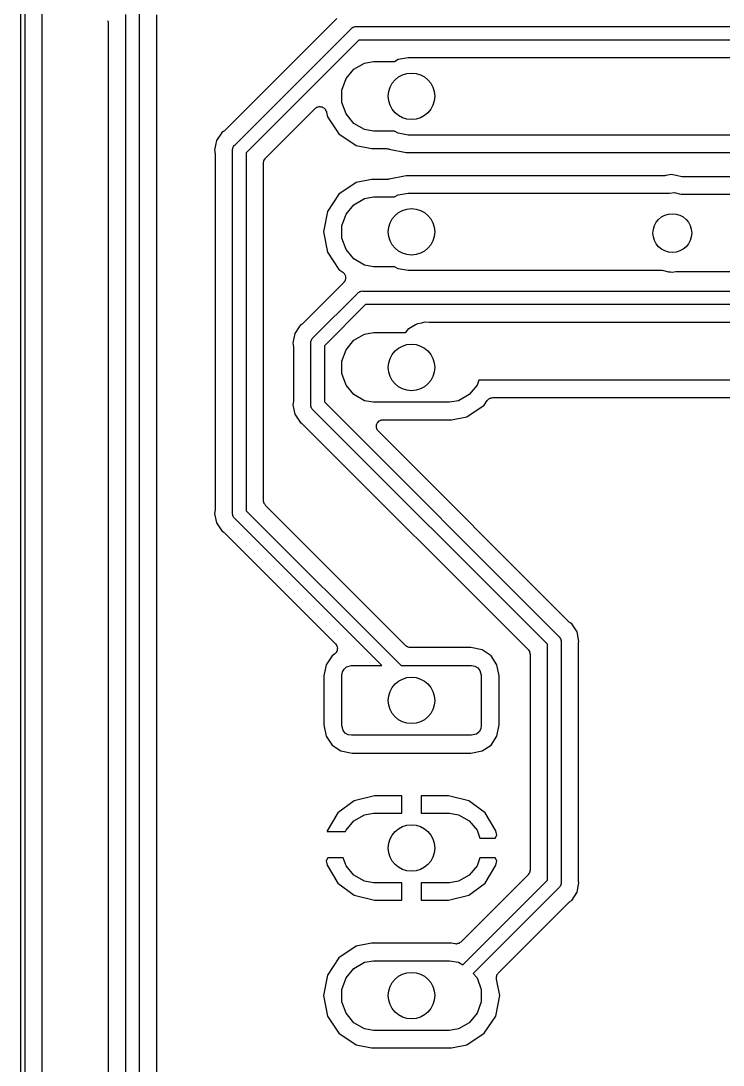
# Model space of a CAD drawing. Extents: x 81 to 178, y -172 to -32.
# Drawn here: x 81.48 to 99.61, y -120.92 to -93.96 of the extents above; entities that cross this region are included whole.
import ezdxf

# ---------------------------------------------------------------- set-up
doc = ezdxf.new("R2010")
doc.units = 0
doc.header["$MEASUREMENT"] = 0
doc.layers.add('BLACK', color=7, linetype='CONTINUOUS')

msp = doc.modelspace()

# ---------------------------------------------------------------- linework, layer by layer
at = {"layer": 'BLACK', "linetype": 'CONTINUOUS'}
for p, q in [((81.484, -172.076), (81.484, -32.0128)), ((81.584, -32.054), (81.584, -172.035)), ((82.034, -171.41), (82.034, -32.679)), ((84.1895, -125.617), (84.1895, -93.7985)), ((84.5395, -93.7336), (84.5395, -125.617)), ((84.9895, -125.047), (84.9895, -93.8048)), ((83.7185, -93.9537), (83.7289, -93.9719)), ((83.7289, -93.9719), (83.7306, -93.9814)), ((83.7306, -93.9814), (83.7345, -93.9902)), ((83.7345, -93.9902), (83.7359, -94.0111)), ((83.7359, -94.0111), (83.7395, -94.0317)), ((83.7395, -94.0317), (83.7395, -125.047)), ((89.6377, -93.899), (86.7358, -96.8009)), ((87.0037, -97.1694), (90.0062, -94.1669)), ((90.0062, -94.1669), (90.0211, -94.1491)), ((90.0211, -94.1491), (90.0412, -94.1375)), ((90.0412, -94.1375), (90.0602, -94.1242)), ((90.0602, -94.1242), (90.0678, -94.1222)), ((90.0678, -94.1222), (90.0745, -94.1183)), ((90.0745, -94.1183), (90.0974, -94.1143)), ((90.0974, -94.1143), (90.1198, -94.1082)), ((90.1198, -94.1082), (90.1429, -94.1103)), ((90.1429, -94.1103), (100.701, -94.1103)), ((90.2078, -94.4603), (87.297, -97.3711)), ((100.767, -94.4603), (90.2078, -94.4603)), ((90.0796, -95.2102), (90.3544, -95.0515)), ((90.3544, -95.0515), (90.5883, -95.0103)), ((90.5883, -95.0103), (91.1258, -95.0103)), ((91.1258, -95.0103), (91.2197, -94.9561)), ((91.2197, -94.9561), (91.4795, -94.9103)), ((91.4795, -94.9103), (101.142, -94.9103)), ((89.8756, -95.4533), (90.0796, -95.2102)), ((89.767, -95.7516), (89.8756, -95.4533)), ((89.767, -96.069), (89.767, -95.7516)), ((87.7983, -97.5062), (89.0762, -96.2282)), ((89.0762, -96.2282), (89.081, -96.2249)), ((89.081, -96.2249), (89.0846, -96.2204)), ((89.0846, -96.2204), (89.1057, -96.2076)), ((89.1057, -96.2076), (89.126, -96.1934)), ((89.126, -96.1934), (89.1316, -96.1919)), ((89.1316, -96.1919), (89.1366, -96.1889)), ((89.1366, -96.1889), (89.1608, -96.184)), ((89.1608, -96.184), (89.1847, -96.1776)), ((89.1847, -96.1776), (89.1905, -96.1781)), ((89.1905, -96.1781), (89.1962, -96.177)), ((89.1962, -96.177), (89.2206, -96.1808)), ((89.2206, -96.1808), (89.2453, -96.1829)), ((89.2453, -96.1829), (89.2505, -96.1854)), ((89.2505, -96.1854), (89.2562, -96.1863)), ((89.2562, -96.1863), (89.2779, -96.1982)), ((89.2779, -96.1982), (89.3004, -96.2086)), ((89.3004, -96.2086), (89.3044, -96.2127)), ((89.3044, -96.2127), (89.3095, -96.2155)), ((89.3095, -96.2155), (89.3258, -96.2341)), ((89.8756, -96.3672), (89.767, -96.069)), ((89.3258, -96.2341), (89.3433, -96.2516)), ((89.3433, -96.2516), (89.3458, -96.2568)), ((89.3458, -96.2568), (89.3496, -96.2612)), ((89.3496, -96.2612), (89.3586, -96.2843)), ((89.3586, -96.2843), (89.369, -96.3067)), ((89.369, -96.3067), (89.3695, -96.3124)), ((89.3695, -96.3124), (89.3716, -96.3178)), ((89.3716, -96.3178), (89.3953, -96.437)), ((89.3953, -96.437), (89.6937, -96.8836)), ((90.0796, -96.6104), (89.8756, -96.3672)), ((90.3544, -96.769), (90.0796, -96.6104)), ((90.5883, -96.8103), (90.3544, -96.769)), ((86.571, -96.9982), (86.5333, -97.0547)), ((86.6461, -96.8858), (86.571, -96.9982)), ((86.6714, -96.848), (86.6461, -96.8858)), ((86.6461, -96.8858), (86.6461, -96.8858)), ((86.7093, -96.8227), (86.6714, -96.848)), ((86.7217, -96.8108), (86.7093, -96.8227)), ((86.7358, -96.8009), (86.7217, -96.8108)), ((89.6937, -96.8836), (90.1403, -97.182)), ((91.1258, -96.8103), (90.5883, -96.8103)), ((91.2197, -96.8645), (91.1258, -96.8103)), ((91.4795, -96.9103), (91.2197, -96.8645)), ((100.885, -96.9103), (91.4795, -96.9103)), ((86.5094, -97.1748), (86.4848, -97.2986)), ((86.4848, -97.2986), (86.4936, -97.3432)), ((86.5333, -97.0547), (86.5094, -97.1748)), ((86.5094, -97.1748), (86.5094, -97.1748)), ((86.945, -97.2831), (86.951, -97.2607)), ((86.947, -97.3062), (86.945, -97.2831)), ((86.947, -106.672), (86.947, -97.3062)), ((86.951, -97.2607), (86.955, -97.2378)), ((86.955, -97.2378), (86.9589, -97.231)), ((86.9589, -97.231), (86.961, -97.2235)), ((86.961, -97.2235), (86.9743, -97.2045)), ((86.9743, -97.2045), (86.9859, -97.1844)), ((86.9859, -97.1844), (87.0037, -97.1694)), ((90.1403, -97.182), (90.534, -97.2603)), ((90.534, -97.2603), (90.9244, -97.2603)), ((90.9244, -97.2603), (90.9451, -97.2639)), ((90.9451, -97.2639), (90.966, -97.2653)), ((90.966, -97.2653), (90.9748, -97.2692)), ((90.9748, -97.2692), (90.9843, -97.2708)), ((90.9843, -97.2708), (90.9894, -97.2738)), ((90.9894, -97.2738), (91.4242, -97.3603)), ((86.4936, -97.3432), (86.494, -97.3604)), ((86.494, -97.3604), (86.497, -97.3774)), ((86.497, -97.3774), (86.497, -106.601)), ((87.297, -97.3711), (87.297, -106.608)), ((87.7536, -97.5926), (87.7576, -97.5701)), ((87.7576, -97.5701), (87.7614, -97.5634)), ((87.7614, -97.5634), (87.7634, -97.556)), ((87.7634, -97.556), (87.7765, -97.5373)), ((87.7765, -97.5373), (87.7879, -97.5175)), ((87.7879, -97.5175), (87.7938, -97.5125)), ((87.7938, -97.5125), (87.7983, -97.5062)), ((91.4242, -97.3603), (100.701, -97.3603)), ((87.747, -97.63), (87.7483, -97.6224)), ((87.747, -106.349), (87.747, -97.63)), ((87.7477, -97.6147), (87.7536, -97.5926)), ((87.7483, -97.6224), (87.7477, -97.6147)), ((90.534, -98.0603), (90.1403, -98.1386)), ((90.9244, -98.0603), (90.534, -98.0603)), ((90.9451, -98.0566), (90.9244, -98.0603)), ((90.966, -98.0553), (90.9451, -98.0566)), ((90.9748, -98.0514), (90.966, -98.0553)), ((90.9843, -98.0497), (90.9748, -98.0514)), ((90.9894, -98.0468), (90.9843, -98.0497)), ((91.4242, -97.9603), (90.9894, -98.0468)), ((98.1072, -97.9603), (91.4242, -97.9603)), ((98.1242, -97.9573), (98.1072, -97.9603)), ((98.1414, -97.9569), (98.1242, -97.9573)), ((98.2673, -97.9319), (98.1414, -97.9569)), ((98.3932, -97.9569), (98.2673, -97.9319)), ((98.5476, -97.9876), (98.3932, -97.9569)), ((98.3932, -97.9569), (98.3932, -97.9569)), ((98.5648, -97.988), (98.5476, -97.9876)), ((98.5818, -97.991), (98.5648, -97.988)), ((105.854, -97.991), (98.5818, -97.991)), ((90.1403, -98.1386), (89.6937, -98.437)), ((89.6937, -98.437), (89.3953, -98.8835)), ((90.0796, -98.7102), (90.3544, -98.5515)), ((90.3544, -98.5515), (90.5883, -98.5103)), ((90.5883, -98.5103), (91.1258, -98.5103)), ((91.1258, -98.5103), (91.2197, -98.4561)), ((91.2197, -98.4561), (91.4795, -98.4103)), ((91.4795, -98.4103), (98.2236, -98.4103)), ((98.2236, -98.4103), (98.3558, -98.3987)), ((98.3558, -98.3987), (98.4839, -98.4331)), ((98.4839, -98.4331), (98.529, -98.441)), ((98.529, -98.441), (105.994, -98.441)), ((89.3953, -98.8835), (89.2906, -99.4103)), ((89.8756, -98.9533), (90.0796, -98.7102)), ((89.767, -99.2516), (89.8756, -98.9533)), ((89.2906, -99.4103), (89.3953, -99.937)), ((89.767, -99.569), (89.767, -99.2516)), ((89.8756, -99.8672), (89.767, -99.569)), ((89.3953, -99.937), (89.6937, -100.384)), ((90.0796, -100.11), (89.8756, -99.8672)), ((90.3544, -100.269), (90.0796, -100.11)), ((90.5883, -100.31), (90.3544, -100.269)), ((89.6937, -100.384), (89.7897, -100.448)), ((89.7897, -100.448), (89.8007, -100.458)), ((89.8007, -100.458), (89.8134, -100.467)), ((89.8134, -100.467), (89.8225, -100.479)), ((89.8225, -100.479), (89.8336, -100.49)), ((89.8336, -100.49), (89.8403, -100.503)), ((89.8403, -100.503), (89.8494, -100.516)), ((89.8494, -100.516), (89.8537, -100.53)), ((89.8537, -100.53), (89.8604, -100.544)), ((89.8604, -100.544), (89.8621, -100.559)), ((91.1258, -100.31), (90.5883, -100.31)), ((91.2197, -100.364), (91.1258, -100.31)), ((91.4795, -100.41), (91.2197, -100.364)), ((98.0363, -100.41), (91.4795, -100.41)), ((98.0814, -100.418), (98.0363, -100.41)), ((98.2095, -100.453), (98.0814, -100.418)), ((98.254, -100.449), (98.2095, -100.453)), ((98.298, -100.456), (98.254, -100.449)), ((98.3855, -100.441), (98.298, -100.456)), ((106.3, -100.441), (98.3855, -100.441)), ((89.8089, -100.728), (88.7558, -101.781)), ((89.818, -100.715), (89.8089, -100.728)), ((89.8188, -100.714), (89.818, -100.715)), ((89.8201, -100.712), (89.8188, -100.714)), ((89.8307, -100.701), (89.8201, -100.712)), ((89.8379, -100.69), (89.8307, -100.701)), ((89.8428, -100.679), (89.8379, -100.69)), ((89.8438, -100.678), (89.8428, -100.679)), ((89.8443, -100.676), (89.8438, -100.678)), ((89.8526, -100.664), (89.8443, -100.676)), ((89.8563, -100.649), (89.8526, -100.664)), ((89.8624, -100.635), (89.8563, -100.649)), ((89.8621, -100.559), (89.8664, -100.574)), ((89.8634, -100.62), (89.8624, -100.635)), ((89.8671, -100.605), (89.8634, -100.62)), ((89.8664, -100.574), (89.8654, -100.589)), ((89.8654, -100.589), (89.8671, -100.605)), ((89.0236, -102.149), (90.1775, -100.996)), ((90.1775, -100.996), (90.1924, -100.978)), ((90.1924, -100.978), (90.2125, -100.966)), ((90.2125, -100.966), (90.2315, -100.953)), ((90.2315, -100.953), (90.2391, -100.951)), ((90.2391, -100.951), (90.2458, -100.947)), ((90.2458, -100.947), (90.2687, -100.943)), ((90.2687, -100.943), (90.2911, -100.937)), ((90.2911, -100.937), (90.3142, -100.939)), ((90.3142, -100.939), (111.166, -100.939)), ((90.3791, -101.289), (89.317, -102.351)), ((111.23, -101.289), (90.3791, -101.289)), ((88.6661, -101.866), (88.5533, -102.035)), ((88.6914, -101.828), (88.6661, -101.866)), ((88.6661, -101.866), (88.6661, -101.866)), ((88.7292, -101.803), (88.6914, -101.828)), ((88.7417, -101.791), (88.7292, -101.803)), ((88.7558, -101.781), (88.7417, -101.791)), ((91.4988, -101.906), (91.5849, -101.856)), ((91.5849, -101.856), (91.6664, -101.799)), ((91.6664, -101.799), (91.6988, -101.79)), ((91.6988, -101.79), (91.7278, -101.773)), ((91.7278, -101.773), (91.8258, -101.756)), ((91.8258, -101.756), (91.9219, -101.73)), ((91.9219, -101.73), (92.021, -101.739)), ((92.021, -101.739), (106.023, -101.739)), ((88.5533, -102.035), (88.5047, -102.279)), ((88.9943, -102.184), (89.0059, -102.164)), ((89.0059, -102.164), (89.0236, -102.149)), ((90.0796, -102.21), (90.3544, -102.052)), ((90.3544, -102.052), (90.5883, -102.01)), ((90.5883, -102.01), (91.4063, -102.01)), ((91.4063, -102.01), (91.4348, -101.982)), ((91.4348, -101.982), (91.4988, -101.906)), ((88.5047, -102.279), (88.5136, -102.323)), ((88.5136, -102.323), (88.514, -102.34)), ((88.514, -102.34), (88.517, -102.357)), ((88.517, -102.357), (88.517, -103.795)), ((88.965, -102.263), (88.971, -102.241)), ((88.967, -102.286), (88.965, -102.263)), ((88.967, -103.866), (88.967, -102.286)), ((88.971, -102.241), (88.975, -102.218)), ((88.975, -102.218), (88.9789, -102.211)), ((88.9789, -102.211), (88.9809, -102.204)), ((88.9809, -102.204), (88.9943, -102.184)), ((89.317, -102.351), (89.317, -103.802)), ((89.8756, -102.453), (90.0796, -102.21)), ((89.767, -102.752), (89.8756, -102.453)), ((89.767, -103.069), (89.767, -102.752)), ((89.8756, -103.367), (89.767, -103.069)), ((93.3051, -103.239), (93.2584, -103.367)), ((104.707, -103.239), (93.3051, -103.239)), ((90.0796, -103.61), (89.8756, -103.367)), ((93.2584, -103.367), (93.0544, -103.61)), ((90.3544, -103.769), (90.0796, -103.61)), ((90.5883, -103.81), (90.3544, -103.769)), ((92.7796, -103.769), (92.5457, -103.81)), ((93.0544, -103.61), (92.7796, -103.769)), ((93.4403, -103.884), (93.5183, -103.767)), ((93.5183, -103.767), (93.5354, -103.749)), ((93.5354, -103.749), (93.5514, -103.73)), ((93.5514, -103.73), (93.5564, -103.727)), ((93.5564, -103.727), (93.5604, -103.723)), ((93.5604, -103.723), (93.5826, -103.712)), ((93.5826, -103.712), (93.604, -103.7)), ((93.604, -103.7), (93.6097, -103.699)), ((93.6097, -103.699), (93.6149, -103.696)), ((93.6149, -103.696), (93.6395, -103.693)), ((93.6395, -103.693), (93.6638, -103.689)), ((93.6638, -103.689), (104.363, -103.689)), ((88.5136, -103.829), (88.5047, -103.874)), ((88.5047, -103.874), (88.5136, -103.919)), ((88.514, -103.812), (88.5136, -103.829)), ((88.5136, -103.919), (88.5136, -103.919)), ((88.5136, -103.919), (88.5533, -104.118)), ((88.517, -103.795), (88.514, -103.812)), ((88.965, -103.889), (88.967, -103.866)), ((88.971, -103.912), (88.965, -103.889)), ((88.975, -103.935), (88.971, -103.912)), ((88.9789, -103.942), (88.975, -103.935)), ((88.9809, -103.949), (88.9789, -103.942)), ((88.9943, -103.968), (88.9809, -103.949)), ((89.0059, -103.988), (88.9943, -103.968)), ((89.0236, -104.003), (89.0059, -103.988)), ((95.075, -110.054), (89.0236, -104.003)), ((89.317, -103.802), (95.3683, -109.853)), ((92.5457, -103.81), (90.5883, -103.81)), ((92.9937, -104.182), (93.4403, -103.884)), ((88.5533, -104.118), (88.6914, -104.325)), ((90.6913, -104.335), (90.7075, -104.319)), ((90.7075, -104.319), (90.7222, -104.301)), ((90.7222, -104.301), (90.7288, -104.297)), ((90.7288, -104.297), (90.7343, -104.292)), ((90.7343, -104.292), (90.755, -104.282)), ((90.755, -104.282), (90.7748, -104.271)), ((90.7748, -104.271), (90.7824, -104.269)), ((90.7824, -104.269), (90.7894, -104.266)), ((90.7894, -104.266), (90.8121, -104.264)), ((90.8121, -104.264), (90.8346, -104.26)), ((90.8346, -104.26), (92.6, -104.26)), ((92.6, -104.26), (92.9937, -104.182)), ((88.6914, -104.325), (88.7292, -104.35)), ((88.7292, -104.35), (88.7417, -104.362)), ((88.7417, -104.362), (88.7558, -104.372)), ((88.7558, -104.372), (94.5737, -110.19)), ((90.6603, -104.451), (90.6623, -104.428)), ((90.6623, -104.458), (90.6603, -104.451)), ((90.6623, -104.405), (90.6649, -104.398)), ((90.6623, -104.428), (90.6623, -104.405)), ((90.6623, -104.466), (90.6623, -104.458)), ((90.6701, -104.487), (90.6623, -104.466)), ((90.6649, -104.398), (90.6656, -104.39)), ((90.6656, -104.39), (90.6753, -104.369)), ((90.676, -104.509), (90.6701, -104.487)), ((90.6753, -104.369), (90.6831, -104.348)), ((90.6805, -104.516), (90.676, -104.509)), ((90.6831, -104.523), (90.6805, -104.516)), ((90.6831, -104.348), (90.688, -104.342)), ((90.6978, -104.54), (90.6831, -104.523)), ((90.688, -104.342), (90.6913, -104.335)), ((90.7109, -104.559), (90.6978, -104.54)), ((95.6362, -109.484), (90.7109, -104.559)), ((87.7483, -106.356), (87.747, -106.349)), ((87.7477, -106.364), (87.7483, -106.356)), ((87.7536, -106.386), (87.7477, -106.364)), ((87.7576, -106.408), (87.7536, -106.386)), ((87.7614, -106.415), (87.7576, -106.408)), ((87.7634, -106.423), (87.7614, -106.415)), ((87.7765, -106.441), (87.7634, -106.423)), ((87.7879, -106.461), (87.7765, -106.441)), ((87.7938, -106.466), (87.7879, -106.461)), ((87.7983, -106.472), (87.7938, -106.466)), ((91.4184, -110.093), (87.7983, -106.472)), ((86.4936, -106.635), (86.4848, -106.68)), ((86.4848, -106.68), (86.4936, -106.725)), ((86.494, -106.618), (86.4936, -106.635)), ((86.4936, -106.725), (86.4936, -106.725)), ((86.4936, -106.725), (86.5333, -106.924)), ((86.497, -106.601), (86.494, -106.618)), ((86.945, -106.695), (86.947, -106.672)), ((86.951, -106.718), (86.945, -106.695)), ((86.955, -106.741), (86.951, -106.718)), ((86.9589, -106.748), (86.955, -106.741)), ((87.297, -106.608), (91.2955, -110.606)), ((86.5333, -106.924), (86.6714, -107.131)), ((86.961, -106.755), (86.9589, -106.748)), ((86.9743, -106.774), (86.961, -106.755)), ((86.9859, -106.794), (86.9743, -106.774)), ((87.0037, -106.809), (86.9859, -106.794)), ((90.8005, -110.606), (87.0037, -106.809)), ((86.6714, -107.131), (86.7093, -107.156)), ((86.7093, -107.156), (86.7217, -107.168)), ((86.7217, -107.168), (86.7358, -107.178)), ((86.7358, -107.178), (89.6031, -110.045)), ((95.6503, -109.494), (95.6362, -109.484)), ((95.6627, -109.506), (95.6503, -109.494)), ((95.7006, -109.531), (95.6627, -109.506)), ((95.7704, -109.636), (95.7006, -109.531)), ((95.8387, -109.738), (95.7704, -109.636)), ((95.7704, -109.636), (95.7704, -109.636)), ((95.3683, -109.853), (95.3861, -109.868)), ((95.3861, -109.868), (95.3977, -109.888)), ((95.3977, -109.888), (95.411, -109.907)), ((95.411, -109.907), (95.4131, -109.914)), ((95.4131, -109.914), (95.417, -109.921)), ((95.417, -109.921), (95.421, -109.944)), ((95.421, -109.944), (95.427, -109.967)), ((95.427, -109.967), (95.425, -109.99)), ((95.8872, -109.982), (95.8387, -109.738)), ((89.6031, -110.045), (89.6042, -110.047)), ((89.6042, -110.047), (89.6057, -110.048)), ((89.6057, -110.048), (89.6215, -110.071)), ((89.6215, -110.071), (89.6379, -110.095)), ((89.6347, -110.243), (89.6227, -110.269)), ((89.6473, -110.218), (89.6347, -110.243)), ((89.6379, -110.095), (89.6384, -110.097)), ((89.6384, -110.097), (89.6395, -110.098)), ((89.6395, -110.098), (89.6463, -110.126)), ((89.6463, -110.126), (89.6537, -110.153)), ((89.6475, -110.216), (89.6473, -110.218)), ((89.6484, -110.214), (89.6475, -110.216)), ((89.6508, -110.186), (89.6484, -110.214)), ((89.6539, -110.157), (89.6508, -110.186)), ((89.6537, -110.153), (89.6535, -110.155)), ((89.6535, -110.155), (89.6539, -110.157)), ((91.4247, -110.097), (91.4184, -110.093)), ((91.4296, -110.103), (91.4247, -110.097)), ((91.4494, -110.114), (91.4296, -110.103)), ((91.4682, -110.127), (91.4494, -110.114)), ((91.4756, -110.129), (91.4682, -110.127)), ((91.4823, -110.133), (91.4756, -110.129)), ((91.5048, -110.137), (91.4823, -110.133)), ((91.5269, -110.143), (91.5048, -110.137)), ((91.5345, -110.142), (91.5269, -110.143)), ((91.5421, -110.144), (91.5345, -110.142)), ((93.0998, -110.144), (91.5421, -110.144)), ((93.3883, -110.201), (93.0998, -110.144)), ((93.6182, -110.355), (93.3883, -110.201)), ((94.5737, -110.19), (94.5782, -110.196)), ((94.5782, -110.196), (94.5841, -110.201)), ((94.5841, -110.201), (94.5955, -110.221)), ((94.5955, -110.221), (94.6086, -110.239)), ((94.6086, -110.239), (94.6106, -110.247)), ((94.6106, -110.247), (94.6144, -110.254)), ((95.075, -116.144), (95.075, -110.054)), ((95.425, -109.99), (95.425, -116.208)), ((95.875, -110.061), (95.878, -110.044)), ((95.875, -116.137), (95.875, -110.061)), ((95.878, -110.044), (95.8784, -110.027)), ((95.8784, -110.027), (95.8872, -109.982)), ((89.5158, -110.355), (89.3621, -110.585)), ((89.5765, -110.314), (89.5158, -110.355)), ((89.5779, -110.313), (89.5765, -110.314)), ((89.5797, -110.312), (89.5779, -110.313)), ((89.5999, -110.292), (89.5797, -110.312)), ((89.6204, -110.272), (89.5999, -110.292)), ((89.6213, -110.27), (89.6204, -110.272)), ((89.6227, -110.269), (89.6213, -110.27)), ((93.7719, -110.585), (93.6182, -110.355)), ((94.6144, -110.254), (94.6184, -110.276)), ((94.6184, -110.276), (94.6243, -110.298)), ((94.6243, -110.298), (94.6237, -110.306)), ((94.6237, -110.306), (94.625, -110.313)), ((94.625, -110.313), (94.625, -115.885)), ((89.3621, -110.585), (89.3048, -110.873)), ((89.767, -110.856), (89.7821, -110.77)), ((89.7821, -110.77), (89.8255, -110.695)), ((89.8255, -110.695), (89.892, -110.639)), ((89.892, -110.639), (90.017, -110.606)), ((90.017, -110.606), (90.8005, -110.606)), ((91.2955, -110.606), (93.117, -110.606)), ((93.117, -110.606), (93.2025, -110.621)), ((93.2025, -110.621), (93.2777, -110.664)), ((93.2777, -110.664), (93.3335, -110.731)), ((93.3335, -110.731), (93.367, -110.856)), ((93.8292, -110.873), (93.7719, -110.585)), ((89.3048, -110.873), (89.3048, -112.139)), ((89.767, -112.156), (89.767, -110.856)), ((93.367, -110.856), (93.367, -112.156)), ((93.8292, -112.139), (93.8292, -110.873)), ((89.3048, -112.139), (89.3621, -112.427)), ((89.8005, -112.281), (89.767, -112.156)), ((89.8563, -112.348), (89.8005, -112.281)), ((89.9315, -112.391), (89.8563, -112.348)), ((90.017, -112.406), (89.9315, -112.391)), ((93.117, -112.406), (90.017, -112.406)), ((93.242, -112.373), (93.117, -112.406)), ((93.3085, -112.317), (93.242, -112.373)), ((93.3519, -112.242), (93.3085, -112.317)), ((93.367, -112.156), (93.3519, -112.242)), ((93.7719, -112.427), (93.8292, -112.139)), ((89.3621, -112.427), (89.5158, -112.657)), ((89.5158, -112.657), (89.7457, -112.811)), ((93.3883, -112.811), (93.6182, -112.657)), ((93.6182, -112.657), (93.7719, -112.427)), ((89.7457, -112.811), (90.0342, -112.868)), ((90.0342, -112.868), (93.0998, -112.868)), ((93.0998, -112.868), (93.3883, -112.811)), ((90.6136, -113.966), (90.0904, -114.097)), ((91.317, -113.966), (90.6136, -113.966)), ((91.317, -114.416), (91.317, -113.966)), ((91.817, -113.966), (91.817, -114.416)), ((92.5204, -113.966), (91.817, -113.966)), ((93.0436, -114.097), (92.5204, -113.966)), ((90.0904, -114.097), (89.6678, -114.411)), ((93.4662, -114.411), (93.0436, -114.097)), ((89.6678, -114.411), (89.3919, -114.871)), ((90.0796, -114.616), (90.3544, -114.457)), ((90.3544, -114.457), (90.5883, -114.416)), ((90.5883, -114.416), (91.317, -114.416)), ((91.817, -114.416), (92.5457, -114.416)), ((92.5457, -114.416), (92.7796, -114.457)), ((92.7796, -114.457), (93.0544, -114.616)), ((93.7421, -114.871), (93.4662, -114.411)), ((89.8756, -114.859), (90.0796, -114.616)), ((93.0544, -114.616), (93.2584, -114.859)), ((89.3919, -114.871), (89.3875, -114.887)), ((89.3875, -114.887), (89.8654, -114.887)), ((89.8654, -114.887), (89.8756, -114.859)), ((93.2584, -114.859), (93.3338, -115.066)), ((93.3338, -115.066), (93.7285, -115.066)), ((93.7285, -115.066), (93.7726, -114.983)), ((93.7726, -114.983), (93.7421, -114.871)), ((89.4055, -115.566), (89.3614, -115.649)), ((89.8002, -115.566), (89.4055, -115.566)), ((89.8756, -115.773), (89.8002, -115.566)), ((93.3338, -115.566), (93.2584, -115.773)), ((93.7285, -115.566), (93.3338, -115.566)), ((93.7726, -115.649), (93.7285, -115.566)), ((89.3614, -115.649), (89.3919, -115.761)), ((89.3919, -115.761), (89.6678, -116.221)), ((90.0796, -116.016), (89.8756, -115.773)), ((93.2584, -115.773), (93.0544, -116.016)), ((93.4662, -116.221), (93.7421, -115.761)), ((93.7421, -115.761), (93.7726, -115.649)), ((94.6243, -115.9), (94.6184, -115.922)), ((94.625, -115.885), (94.6237, -115.892)), ((94.6237, -115.892), (94.6243, -115.9)), ((90.3544, -116.175), (90.0796, -116.016)), ((90.5883, -116.216), (90.3544, -116.175)), ((92.7796, -116.175), (92.5457, -116.216)), ((93.0544, -116.016), (92.7796, -116.175)), ((94.5737, -116.008), (92.8381, -117.744)), ((92.8884, -118.33), (95.075, -116.144)), ((94.5782, -116.002), (94.5737, -116.008)), ((94.5841, -115.997), (94.5782, -116.002)), ((94.5955, -115.977), (94.5841, -115.997)), ((94.6086, -115.959), (94.5955, -115.977)), ((94.6106, -115.951), (94.6086, -115.959)), ((94.6144, -115.944), (94.6106, -115.951)), ((94.6184, -115.922), (94.6144, -115.944)), ((95.878, -116.154), (95.875, -116.137)), ((95.8784, -116.171), (95.878, -116.154)), ((95.8872, -116.216), (95.8784, -116.171)), ((89.6678, -116.221), (90.0904, -116.535)), ((91.317, -116.216), (90.5883, -116.216)), ((91.317, -116.666), (91.317, -116.216)), ((92.5457, -116.216), (91.817, -116.216)), ((91.817, -116.216), (91.817, -116.666)), ((93.0436, -116.535), (93.4662, -116.221)), ((95.3683, -116.345), (93.1608, -118.553)), ((95.3861, -116.33), (95.3683, -116.345)), ((95.3977, -116.31), (95.3861, -116.33)), ((95.411, -116.291), (95.3977, -116.31)), ((95.4131, -116.284), (95.411, -116.291)), ((95.417, -116.277), (95.4131, -116.284)), ((95.421, -116.254), (95.417, -116.277)), ((95.427, -116.231), (95.421, -116.254)), ((95.425, -116.208), (95.427, -116.231)), ((95.8387, -116.46), (95.8784, -116.261)), ((95.8784, -116.261), (95.8872, -116.216)), ((95.8784, -116.261), (95.8784, -116.261)), ((90.0904, -116.535), (90.6136, -116.666)), ((90.6136, -116.666), (91.317, -116.666)), ((91.817, -116.666), (92.5204, -116.666)), ((92.5204, -116.666), (93.0436, -116.535)), ((93.8068, -118.543), (95.6362, -116.714)), ((95.6362, -116.714), (95.6503, -116.704)), ((95.6503, -116.704), (95.6628, -116.692)), ((95.6628, -116.692), (95.7006, -116.667)), ((95.7006, -116.667), (95.8387, -116.46)), ((90.534, -117.776), (90.1403, -117.854)), ((92.6, -117.776), (90.534, -117.776)), ((92.6802, -117.792), (92.6, -117.776)), ((92.7049, -117.792), (92.6802, -117.792)), ((92.7296, -117.795), (92.7049, -117.792)), ((92.7352, -117.793), (92.7296, -117.795)), ((92.7409, -117.793), (92.7352, -117.793)), ((92.7644, -117.785), (92.7409, -117.793)), ((92.7883, -117.779), (92.7644, -117.785)), ((92.793, -117.776), (92.7883, -117.779)), ((92.7985, -117.774), (92.793, -117.776)), ((92.8178, -117.758), (92.7985, -117.774)), ((92.8381, -117.744), (92.8178, -117.758)), ((90.1403, -117.854), (89.6937, -118.153)), ((89.6937, -118.153), (89.3953, -118.599)), ((90.0796, -118.426), (90.3544, -118.267)), ((90.3544, -118.267), (90.5883, -118.226)), ((90.5883, -118.226), (92.5457, -118.226)), ((92.5457, -118.226), (92.7796, -118.267)), ((92.7796, -118.267), (92.8884, -118.33)), ((89.3953, -118.599), (89.2906, -119.126)), ((89.8756, -118.669), (90.0796, -118.426)), ((93.1608, -118.553), (93.2584, -118.669)), ((93.7655, -118.617), (93.7719, -118.593)), ((93.7719, -118.593), (93.7753, -118.588)), ((93.7753, -118.588), (93.7771, -118.583)), ((93.7771, -118.583), (93.7926, -118.563)), ((93.7926, -118.563), (93.8068, -118.543)), ((89.767, -118.967), (89.8756, -118.669)), ((93.2584, -118.669), (93.367, -118.967)), ((93.7562, -118.652), (93.7577, -118.646)), ((93.7584, -118.676), (93.7562, -118.652)), ((93.7576, -118.64), (93.7655, -118.617)), ((93.7577, -118.646), (93.7576, -118.64)), ((93.7589, -118.701), (93.7584, -118.676)), ((93.8434, -119.126), (93.7589, -118.701)), ((89.2906, -119.126), (89.3953, -119.653)), ((89.767, -119.285), (89.767, -118.967)), ((93.367, -118.967), (93.367, -119.285)), ((93.7387, -119.653), (93.8434, -119.126)), ((89.8756, -119.583), (89.767, -119.285)), ((93.367, -119.285), (93.2584, -119.583)), ((89.3953, -119.653), (89.6937, -120.099)), ((90.0796, -119.826), (89.8756, -119.583)), ((93.2584, -119.583), (93.0544, -119.826)), ((93.4403, -120.099), (93.7387, -119.653)), ((90.3544, -119.985), (90.0796, -119.826)), ((93.0544, -119.826), (92.7796, -119.985)), ((89.6937, -120.099), (90.1403, -120.398)), ((90.5883, -120.026), (90.3544, -119.985)), ((92.5457, -120.026), (90.5883, -120.026)), ((92.7796, -119.985), (92.5457, -120.026)), ((92.9937, -120.398), (93.4403, -120.099)), ((90.1403, -120.398), (90.534, -120.476)), ((90.534, -120.476), (92.6, -120.476)), ((92.6, -120.476), (92.9937, -120.398))]:
    msp.add_line(p, q, dxfattribs=at)
at = {"layer": 'BLACK'}
for centre, radius in [((91.567, -95.9103), 0.6), ((91.567, -95.9103), 0.6), ((91.567, -99.4103), 0.6), ((91.567, -99.4103), 0.6), ((98.298, -99.441), 0.5), ((91.567, -102.91), 0.6), ((91.567, -102.91), 0.6), ((91.567, -111.506), 0.6), ((91.567, -111.506), 0.6), ((91.567, -115.316), 0.6), ((91.567, -115.316), 0.6), ((91.567, -119.126), 0.6), ((91.567, -119.126), 0.6)]:
    msp.add_circle(centre, radius, dxfattribs=at)

doc.saveas('drawing.dxf')
